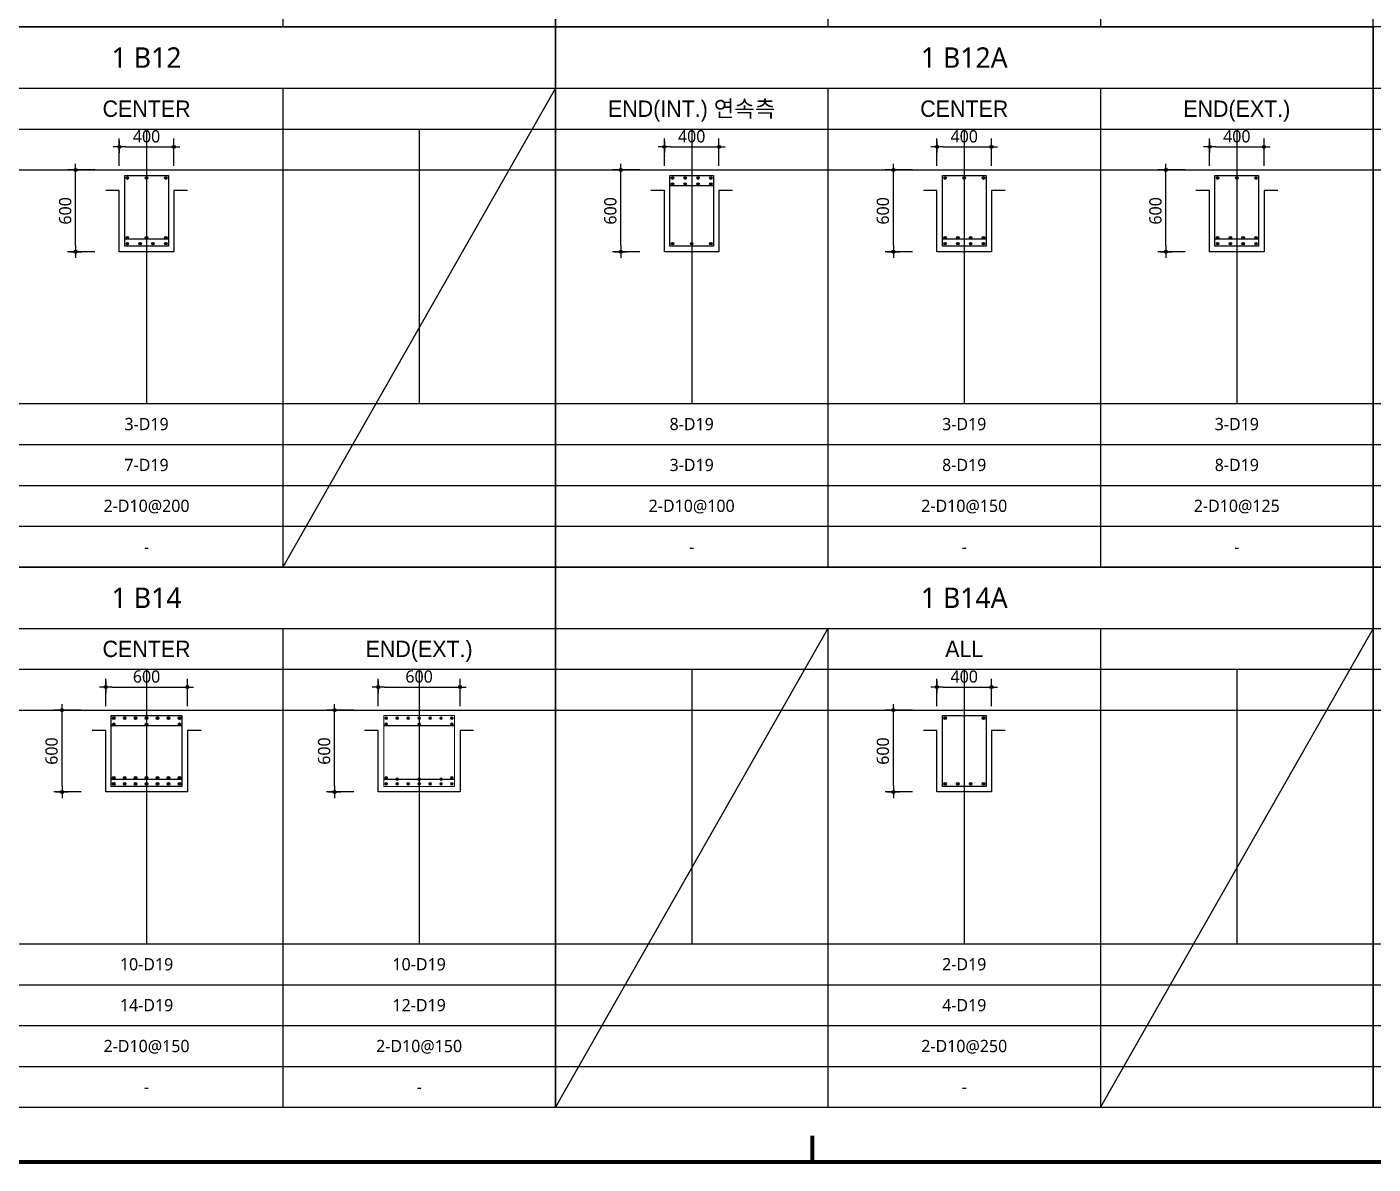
# Model space of a CAD drawing. Header units: millimetres. Extents: x 0 to 252030, y -124740 to 196020.
# Drawn here: x 56275 to 66153, y 107265 to 115610 of the extents above; entities that cross this region are included whole.
import ezdxf
from ezdxf.enums import TextEntityAlignment as Align

# ---------------------------------------------------------------- set-up
doc = ezdxf.new("R2010")
doc.units = ezdxf.units.MM
doc.header["$LTSCALE"] = 30
doc.layers.get('DEFPOINTS').update_dxf_attribs({"color": 142})
for name, color, linetype in [('0-SEC1', 3, 'Continuous'), ('CON', 2, 'Continuous'), ('DIM', 7, 'Continuous'), ('ETC', 7, 'Continuous'), ('S-철근', 3, 'Continuous'), ('SHEET', 7, 'Continuous'), ('TXT', 3, 'Continuous'), ('XR-FORM_(도룡동)$0$Sheet', 7, 'Continuous')]:
    doc.layers.add(name, color=color, linetype=linetype)
doc.layers.add('Stirrup', color=1, linetype='Continuous', lineweight=0)
doc.styles.get("Standard").update_dxf_attribs({"font": 'malgun.ttf'})
doc.styles.add('돋움', font='Dotum.ttf')
doc.styles.add('맑은 고딕', font='malgun.ttf')
doc.dimstyles.new('30NDIM', dxfattribs={"dimscale": 50, "dimtxt": 3, "dimasz": 1.5, "dimexe": 2, "dimexo": 6, "dimgap": 1, "dimtad": 1, "dimdec": 0, "dimrnd": 0.25, "dimzin": 0, "dimdsep": 46, "dimtxsty": 'Standard', "dimblk": 'Z_DOT', "dimcen": 5, "dimclrd": 256, "dimclre": 256, "dimclrt": 3, "dimadec": 0, "dimazin": 0, "dimtm": 1e-09, "dimtfac": 1, "dimtdec": 0, "dimtix": 1, "dimtmove": 2, "dimatfit": 1, "dimldrblk": 'Z_DOT', "dimfxl": 1, "dimtolj": 1, "dimtzin": 0, "dimarcsym": 0})

# ---------------------------------------------------------------- blocks, each defined once
blk = doc.blocks.new('XR-FORM_(도룡동)$0$S')
at = {"layer": 'XR-FORM_(도룡동)$0$Sheet', "const_width": 100}
blk.add_lwpolyline([(1850, 57950), (82250, 57950), (82250, 1200), (1850, 1200)], close=True, dxfattribs=at)
at = {"layer": 'XR-FORM_(도룡동)$0$Sheet', "linetype": 'Continuous', "const_width": 100}
blk.add_lwpolyline([(38745, 1846), (38745, 1200)], dxfattribs=at)
blk = doc.blocks.new('XR-FORM_(도룡동)', base_point=(101.33, -56114.51))
at = {"xscale": 0.005, "yscale": 0.005, "zscale": 0.005}
blk.add_blockref('XR-FORM_(도룡동)$0$S', (-0.25, 0), dxfattribs=at)
blk = doc.blocks.new('4등분')
at = {"layer": 'DEFPOINTS'}
for p, q in [((1000, 3214.5), (1000, 1200)), ((3000, 3214.5), (3000, 1200)), ((5000, 3214.5), (5000, 1200)), ((0, 2914.5), (6000, 2914.5))]:
    blk.add_line(p, q, dxfattribs=at)
at = {"layer": 'SHEET'}
blk.add_line((0, 3514.5), (6000, 3514.5), dxfattribs=at)
at = {"layer": 'SHEET', "color": 6}
for p, q in [((2000, 3514.5), (2000, 0)), ((4000, 3514.5), (4000, 0)), ((0, 3214.5), (6000, 3214.5)), ((0, 1200), (6000, 1200)), ((0, 900), (6000, 900)), ((0, 600), (6000, 600)), ((0, 300), (6000, 300))]:
    blk.add_line(p, q, dxfattribs=at)
at = {"layer": 'SHEET'}
blk.add_lwpolyline([(6000, 3964.5), (0, 3964.5), (0, 0), (6000, 0)], close=True, dxfattribs=at)
blk = doc.blocks.new('Z_DOT')
at = {"layer": 'DIM', "color": 0}
for p, q in [((-1, 0), (1, 0)), ((0, -1), (0, 1))]:
    blk.add_line(p, q, dxfattribs=at)
for radius in [0.25, 0.125]:
    blk.add_circle((0, 0), radius, dxfattribs=at)
blk = doc.blocks.new('*D513')
at = {"layer": 'DEFPOINTS', "color": 0, "transparency": 16777216}
for p in [(57353, 114730.7), (56953, 114410.5), (57353, 114410.5)]:
    blk.add_point(p, dxfattribs=at)
at = {"layer": 'DIM', "lineweight": -2, "transparency": 16777216}
for p, q in [((56953, 114590.5), (56953, 114790.7)), ((57353, 114590.5), (57353, 114790.7)), ((56998, 114730.7), (57308, 114730.7))]:
    blk.add_line(p, q, dxfattribs=at)
at = {"layer": 'DIM', "lineweight": -2, "transparency": 16777216, "xscale": 45, "yscale": 45, "zscale": 45, "rotation": 180}
blk.add_blockref('Z_DOT', (56953, 114730.7), dxfattribs=at)
at = {"layer": 'DIM', "lineweight": -2, "transparency": 16777216, "xscale": 45, "yscale": 45, "zscale": 45}
blk.add_blockref('Z_DOT', (57353, 114730.7), dxfattribs=at)
at = {"layer": 'DIM', "color": 3, "transparency": 16777216, "insert": (57153, 114807.1), "char_height": 90, "attachment_point": 5}
blk.add_mtext('\\A1;400', dxfattribs=at)
blk = doc.blocks.new('*D514')
at = {"layer": 'DEFPOINTS', "color": 0, "transparency": 16777216}
for p in [(56632.8, 114560.5), (56953, 114560.5), (56953, 113960.5)]:
    blk.add_point(p, dxfattribs=at)
at = {"layer": 'DIM', "lineweight": -2, "transparency": 16777216}
for p, q in [((56773, 114560.5), (56572.8, 114560.5)), ((56632.8, 114005.5), (56632.8, 114515.5)), ((56773, 113960.5), (56572.8, 113960.5))]:
    blk.add_line(p, q, dxfattribs=at)
at = {"layer": 'DIM', "lineweight": -2, "transparency": 16777216, "xscale": 45, "yscale": 45, "zscale": 45}
for p, rotation in [((56632.8, 114560.5), 90), ((56632.8, 113960.5), 270)]:
    blk.add_blockref('Z_DOT', p, dxfattribs=dict(at, rotation=rotation))
at = {"layer": 'DIM', "color": 3, "transparency": 16777216, "insert": (56556.4, 114260.5), "char_height": 90, "attachment_point": 5, "rotation": 90}
blk.add_mtext('\\A1;600', dxfattribs=at)
blk = doc.blocks.new('*D515')
at = {"layer": 'DEFPOINTS', "color": 0, "transparency": 16777216}
for p in [(61353, 114730.7), (60953, 114410.5), (61353, 114410.5)]:
    blk.add_point(p, dxfattribs=at)
at = {"layer": 'DIM', "lineweight": -2, "transparency": 16777216}
for p, q in [((60953, 114590.5), (60953, 114790.7)), ((61353, 114590.5), (61353, 114790.7)), ((60998, 114730.7), (61308, 114730.7))]:
    blk.add_line(p, q, dxfattribs=at)
at = {"layer": 'DIM', "lineweight": -2, "transparency": 16777216, "xscale": 45, "yscale": 45, "zscale": 45, "rotation": 180}
blk.add_blockref('Z_DOT', (60953, 114730.7), dxfattribs=at)
at = {"layer": 'DIM', "lineweight": -2, "transparency": 16777216, "xscale": 45, "yscale": 45, "zscale": 45}
blk.add_blockref('Z_DOT', (61353, 114730.7), dxfattribs=at)
at = {"layer": 'DIM', "color": 3, "transparency": 16777216, "insert": (61153, 114807.1), "char_height": 90, "attachment_point": 5}
blk.add_mtext('\\A1;400', dxfattribs=at)
blk = doc.blocks.new('*D516')
at = {"layer": 'DEFPOINTS', "color": 0, "transparency": 16777216}
for p in [(60632.8, 114560.5), (60953, 114560.5), (60953, 113960.5)]:
    blk.add_point(p, dxfattribs=at)
at = {"layer": 'DIM', "lineweight": -2, "transparency": 16777216}
for p, q in [((60773, 114560.5), (60572.8, 114560.5)), ((60632.8, 114005.5), (60632.8, 114515.5)), ((60773, 113960.5), (60572.8, 113960.5))]:
    blk.add_line(p, q, dxfattribs=at)
at = {"layer": 'DIM', "lineweight": -2, "transparency": 16777216, "xscale": 45, "yscale": 45, "zscale": 45}
for p, rotation in [((60632.8, 114560.5), 90), ((60632.8, 113960.5), 270)]:
    blk.add_blockref('Z_DOT', p, dxfattribs=dict(at, rotation=rotation))
at = {"layer": 'DIM', "color": 3, "transparency": 16777216, "insert": (60556.4, 114260.5), "char_height": 90, "attachment_point": 5, "rotation": 90}
blk.add_mtext('\\A1;600', dxfattribs=at)
blk = doc.blocks.new('*D517')
at = {"layer": 'DEFPOINTS', "color": 0, "transparency": 16777216}
for p in [(63353, 114730.7), (62953, 114410.5), (63353, 114410.5)]:
    blk.add_point(p, dxfattribs=at)
at = {"layer": 'DIM', "lineweight": -2, "transparency": 16777216}
for p, q in [((62953, 114590.5), (62953, 114790.7)), ((63353, 114590.5), (63353, 114790.7)), ((62998, 114730.7), (63308, 114730.7))]:
    blk.add_line(p, q, dxfattribs=at)
at = {"layer": 'DIM', "lineweight": -2, "transparency": 16777216, "xscale": 45, "yscale": 45, "zscale": 45, "rotation": 180}
blk.add_blockref('Z_DOT', (62953, 114730.7), dxfattribs=at)
at = {"layer": 'DIM', "lineweight": -2, "transparency": 16777216, "xscale": 45, "yscale": 45, "zscale": 45}
blk.add_blockref('Z_DOT', (63353, 114730.7), dxfattribs=at)
at = {"layer": 'DIM', "color": 3, "transparency": 16777216, "insert": (63153, 114807.1), "char_height": 90, "attachment_point": 5}
blk.add_mtext('\\A1;400', dxfattribs=at)
blk = doc.blocks.new('*D518')
at = {"layer": 'DEFPOINTS', "color": 0, "transparency": 16777216}
for p in [(62632.8, 114560.5), (62953, 114560.5), (62953, 113960.5)]:
    blk.add_point(p, dxfattribs=at)
at = {"layer": 'DIM', "lineweight": -2, "transparency": 16777216}
for p, q in [((62773, 114560.5), (62572.8, 114560.5)), ((62632.8, 114005.5), (62632.8, 114515.5)), ((62773, 113960.5), (62572.8, 113960.5))]:
    blk.add_line(p, q, dxfattribs=at)
at = {"layer": 'DIM', "lineweight": -2, "transparency": 16777216, "xscale": 45, "yscale": 45, "zscale": 45}
for p, rotation in [((62632.8, 114560.5), 90), ((62632.8, 113960.5), 270)]:
    blk.add_blockref('Z_DOT', p, dxfattribs=dict(at, rotation=rotation))
at = {"layer": 'DIM', "color": 3, "transparency": 16777216, "insert": (62556.4, 114260.5), "char_height": 90, "attachment_point": 5, "rotation": 90}
blk.add_mtext('\\A1;600', dxfattribs=at)
blk = doc.blocks.new('*D519')
at = {"layer": 'DEFPOINTS', "color": 0, "transparency": 16777216}
for p in [(65353, 114730.7), (64953, 114410.5), (65353, 114410.5)]:
    blk.add_point(p, dxfattribs=at)
at = {"layer": 'DIM', "lineweight": -2, "transparency": 16777216}
for p, q in [((64953, 114590.5), (64953, 114790.7)), ((65353, 114590.5), (65353, 114790.7)), ((64998, 114730.7), (65308, 114730.7))]:
    blk.add_line(p, q, dxfattribs=at)
at = {"layer": 'DIM', "lineweight": -2, "transparency": 16777216, "xscale": 45, "yscale": 45, "zscale": 45, "rotation": 180}
blk.add_blockref('Z_DOT', (64953, 114730.7), dxfattribs=at)
at = {"layer": 'DIM', "lineweight": -2, "transparency": 16777216, "xscale": 45, "yscale": 45, "zscale": 45}
blk.add_blockref('Z_DOT', (65353, 114730.7), dxfattribs=at)
at = {"layer": 'DIM', "color": 3, "transparency": 16777216, "insert": (65153, 114807.1), "char_height": 90, "attachment_point": 5}
blk.add_mtext('\\A1;400', dxfattribs=at)
blk = doc.blocks.new('*D520')
at = {"layer": 'DEFPOINTS', "color": 0, "transparency": 16777216}
for p in [(64632.8, 114560.5), (64953, 114560.5), (64953, 113960.5)]:
    blk.add_point(p, dxfattribs=at)
at = {"layer": 'DIM', "lineweight": -2, "transparency": 16777216}
for p, q in [((64773, 114560.5), (64572.8, 114560.5)), ((64632.8, 114005.5), (64632.8, 114515.5)), ((64773, 113960.5), (64572.8, 113960.5))]:
    blk.add_line(p, q, dxfattribs=at)
at = {"layer": 'DIM', "lineweight": -2, "transparency": 16777216, "xscale": 45, "yscale": 45, "zscale": 45}
for p, rotation in [((64632.8, 114560.5), 90), ((64632.8, 113960.5), 270)]:
    blk.add_blockref('Z_DOT', p, dxfattribs=dict(at, rotation=rotation))
at = {"layer": 'DIM', "color": 3, "transparency": 16777216, "insert": (64556.4, 114260.5), "char_height": 90, "attachment_point": 5, "rotation": 90}
blk.add_mtext('\\A1;600', dxfattribs=at)
blk = doc.blocks.new('*D523')
at = {"layer": 'DEFPOINTS', "color": 0, "transparency": 16777216}
for p in [(57453, 110766.2), (56853, 110446), (57453, 110446)]:
    blk.add_point(p, dxfattribs=at)
at = {"layer": 'DIM', "lineweight": -2, "transparency": 16777216}
for p, q in [((56853, 110626), (56853, 110826.2)), ((56898, 110766.2), (57408, 110766.2)), ((57453, 110626), (57453, 110826.2))]:
    blk.add_line(p, q, dxfattribs=at)
at = {"layer": 'DIM', "lineweight": -2, "transparency": 16777216, "xscale": 45, "yscale": 45, "zscale": 45, "rotation": 180}
blk.add_blockref('Z_DOT', (56853, 110766.2), dxfattribs=at)
at = {"layer": 'DIM', "lineweight": -2, "transparency": 16777216, "xscale": 45, "yscale": 45, "zscale": 45}
blk.add_blockref('Z_DOT', (57453, 110766.2), dxfattribs=at)
at = {"layer": 'DIM', "color": 3, "transparency": 16777216, "insert": (57153, 110842.6), "char_height": 90, "attachment_point": 5}
blk.add_mtext('\\A1;600', dxfattribs=at)
blk = doc.blocks.new('*D524')
at = {"layer": 'DEFPOINTS', "color": 0, "transparency": 16777216}
for p in [(56532.8, 110596), (56853, 110596), (56853, 109996)]:
    blk.add_point(p, dxfattribs=at)
at = {"layer": 'DIM', "lineweight": -2, "transparency": 16777216}
for p, q in [((56673, 110596), (56472.8, 110596)), ((56532.8, 110041), (56532.8, 110551)), ((56673, 109996), (56472.8, 109996))]:
    blk.add_line(p, q, dxfattribs=at)
at = {"layer": 'DIM', "lineweight": -2, "transparency": 16777216, "xscale": 45, "yscale": 45, "zscale": 45}
for p, rotation in [((56532.8, 110596), 90), ((56532.8, 109996), 270)]:
    blk.add_blockref('Z_DOT', p, dxfattribs=dict(at, rotation=rotation))
at = {"layer": 'DIM', "color": 3, "transparency": 16777216, "insert": (56456.4, 110296), "char_height": 90, "attachment_point": 5, "rotation": 90}
blk.add_mtext('\\A1;600', dxfattribs=at)
blk = doc.blocks.new('*D525')
at = {"layer": 'DEFPOINTS', "color": 0, "transparency": 16777216}
for p in [(63353, 110766.2), (62953, 110446), (63353, 110446)]:
    blk.add_point(p, dxfattribs=at)
at = {"layer": 'DIM', "lineweight": -2, "transparency": 16777216}
for p, q in [((62953, 110626), (62953, 110826.2)), ((62998, 110766.2), (63308, 110766.2)), ((63353, 110626), (63353, 110826.2))]:
    blk.add_line(p, q, dxfattribs=at)
at = {"layer": 'DIM', "lineweight": -2, "transparency": 16777216, "xscale": 45, "yscale": 45, "zscale": 45, "rotation": 180}
blk.add_blockref('Z_DOT', (62953, 110766.2), dxfattribs=at)
at = {"layer": 'DIM', "lineweight": -2, "transparency": 16777216, "xscale": 45, "yscale": 45, "zscale": 45}
blk.add_blockref('Z_DOT', (63353, 110766.2), dxfattribs=at)
at = {"layer": 'DIM', "color": 3, "transparency": 16777216, "insert": (63153, 110842.6), "char_height": 90, "attachment_point": 5}
blk.add_mtext('\\A1;400', dxfattribs=at)
blk = doc.blocks.new('*D526')
at = {"layer": 'DEFPOINTS', "color": 0, "transparency": 16777216}
for p in [(62632.8, 110596), (62953, 110596), (62953, 109996)]:
    blk.add_point(p, dxfattribs=at)
at = {"layer": 'DIM', "lineweight": -2, "transparency": 16777216}
for p, q in [((62773, 110596), (62572.8, 110596)), ((62632.8, 110041), (62632.8, 110551)), ((62773, 109996), (62572.8, 109996))]:
    blk.add_line(p, q, dxfattribs=at)
at = {"layer": 'DIM', "lineweight": -2, "transparency": 16777216, "xscale": 45, "yscale": 45, "zscale": 45}
for p, rotation in [((62632.8, 110596), 90), ((62632.8, 109996), 270)]:
    blk.add_blockref('Z_DOT', p, dxfattribs=dict(at, rotation=rotation))
at = {"layer": 'DIM', "color": 3, "transparency": 16777216, "insert": (62556.4, 110296), "char_height": 90, "attachment_point": 5, "rotation": 90}
blk.add_mtext('\\A1;600', dxfattribs=at)
blk = doc.blocks.new('*D1477')
at = {"layer": 'DEFPOINTS', "color": 0, "transparency": 16777216}
for p in [(59453, 110766.2), (58853, 110446), (59453, 110446)]:
    blk.add_point(p, dxfattribs=at)
at = {"layer": 'DIM', "lineweight": -2, "transparency": 16777216}
for p, q in [((58853, 110626), (58853, 110826.2)), ((58898, 110766.2), (59408, 110766.2)), ((59453, 110626), (59453, 110826.2))]:
    blk.add_line(p, q, dxfattribs=at)
at = {"layer": 'DIM', "lineweight": -2, "transparency": 16777216, "xscale": 45, "yscale": 45, "zscale": 45, "rotation": 180}
blk.add_blockref('Z_DOT', (58853, 110766.2), dxfattribs=at)
at = {"layer": 'DIM', "lineweight": -2, "transparency": 16777216, "xscale": 45, "yscale": 45, "zscale": 45}
blk.add_blockref('Z_DOT', (59453, 110766.2), dxfattribs=at)
at = {"layer": 'DIM', "color": 3, "transparency": 16777216, "insert": (59153, 110842.6), "char_height": 90, "attachment_point": 5}
blk.add_mtext('\\A1;600', dxfattribs=at)
blk = doc.blocks.new('*D1478')
at = {"layer": 'DEFPOINTS', "color": 0, "transparency": 16777216}
for p in [(58532.8, 110596), (58853, 110596), (58853, 109996)]:
    blk.add_point(p, dxfattribs=at)
at = {"layer": 'DIM', "lineweight": -2, "transparency": 16777216}
for p, q in [((58673, 110596), (58472.8, 110596)), ((58532.8, 110041), (58532.8, 110551)), ((58673, 109996), (58472.8, 109996))]:
    blk.add_line(p, q, dxfattribs=at)
at = {"layer": 'DIM', "lineweight": -2, "transparency": 16777216, "xscale": 45, "yscale": 45, "zscale": 45}
for p, rotation in [((58532.8, 110596), 90), ((58532.8, 109996), 270)]:
    blk.add_blockref('Z_DOT', p, dxfattribs=dict(at, rotation=rotation))
at = {"layer": 'DIM', "color": 3, "transparency": 16777216, "insert": (58456.4, 110296), "char_height": 90, "attachment_point": 5, "rotation": 90}
blk.add_mtext('\\A1;600', dxfattribs=at)

msp = doc.modelspace()

# ---------------------------------------------------------------- hatches: boundary and pattern name
at = {"layer": 'S-철근'}
h = msp.add_hatch(color=256, dxfattribs=at)
edge = h.paths.add_edge_path()
edge.add_arc((57012.08013, 114501.41992), 9.55, 0, 180)
edge.add_arc((57012.08013, 114501.41992), 9.55, 180, 360)
h = msp.add_hatch(color=256, dxfattribs=at)
edge = h.paths.add_edge_path()
edge.add_arc((57153.00013, 114501.41992), 9.55, 0, 180)
edge.add_arc((57153.00013, 114501.41992), 9.55, 180, 360)
h = msp.add_hatch(color=256, dxfattribs=at)
edge = h.paths.add_edge_path()
edge.add_arc((57293.92013, 114501.41992), 9.55, 0, 180)
edge.add_arc((57293.92013, 114501.41992), 9.55, 180, 360)
h = msp.add_hatch(color=256, dxfattribs=at)
edge = h.paths.add_edge_path()
edge.add_arc((61012.08013, 114501.41992), 9.55, 0, 180)
edge.add_arc((61012.08013, 114501.41992), 9.55, 180, 360)
h = msp.add_hatch(color=256, dxfattribs=at)
edge = h.paths.add_edge_path()
edge.add_arc((61106.0268, 114501.41992), 9.55, 0, 180)
edge.add_arc((61106.0268, 114501.41992), 9.55, 180, 360)
h = msp.add_hatch(color=256, dxfattribs=at)
edge = h.paths.add_edge_path()
edge.add_arc((61199.97347, 114501.41992), 9.55, 0, 180)
edge.add_arc((61199.97347, 114501.41992), 9.55, 180, 360)
h = msp.add_hatch(color=256, dxfattribs=at)
edge = h.paths.add_edge_path()
edge.add_arc((61293.92013, 114501.41992), 9.55, 0, 180)
edge.add_arc((61293.92013, 114501.41992), 9.55, 180, 360)
h = msp.add_hatch(color=256, dxfattribs=at)
edge = h.paths.add_edge_path()
edge.add_arc((63012.08013, 114501.41992), 9.55, 0, 180)
edge.add_arc((63012.08013, 114501.41992), 9.55, 180, 360)
h = msp.add_hatch(color=256, dxfattribs=at)
edge = h.paths.add_edge_path()
edge.add_arc((63153.00013, 114501.41992), 9.55, 0, 180)
edge.add_arc((63153.00013, 114501.41992), 9.55, 180, 360)
h = msp.add_hatch(color=256, dxfattribs=at)
edge = h.paths.add_edge_path()
edge.add_arc((63293.92013, 114501.41992), 9.55, 0, 180)
edge.add_arc((63293.92013, 114501.41992), 9.55, 180, 360)
h = msp.add_hatch(color=256, dxfattribs=at)
edge = h.paths.add_edge_path()
edge.add_arc((65012.08013, 114501.41992), 9.55, 0, 180)
edge.add_arc((65012.08013, 114501.41992), 9.55, 180, 360)
h = msp.add_hatch(color=256, dxfattribs=at)
edge = h.paths.add_edge_path()
edge.add_arc((65153.00013, 114501.41992), 9.55, 0, 180)
edge.add_arc((65153.00013, 114501.41992), 9.55, 180, 360)
h = msp.add_hatch(color=256, dxfattribs=at)
edge = h.paths.add_edge_path()
edge.add_arc((65293.92013, 114501.41992), 9.55, 0, 180)
edge.add_arc((65293.92013, 114501.41992), 9.55, 180, 360)
h = msp.add_hatch(color=256, dxfattribs=at)
edge = h.paths.add_edge_path()
edge.add_arc((61012.08013, 114457.31992), 9.55, 0, 180)
edge.add_arc((61012.08013, 114457.31992), 9.55, 180, 360)
h = msp.add_hatch(color=256, dxfattribs=at)
edge = h.paths.add_edge_path()
edge.add_arc((61106.0268, 114457.31992), 9.55, 0, 180)
edge.add_arc((61106.0268, 114457.31992), 9.55, 180, 360)
h = msp.add_hatch(color=256, dxfattribs=at)
edge = h.paths.add_edge_path()
edge.add_arc((61199.97347, 114457.31992), 9.55, 0, 180)
edge.add_arc((61199.97347, 114457.31992), 9.55, 180, 360)
h = msp.add_hatch(color=256, dxfattribs=at)
edge = h.paths.add_edge_path()
edge.add_arc((61293.92013, 114457.31992), 9.55, 0, 180)
edge.add_arc((61293.92013, 114457.31992), 9.55, 180, 360)
h = msp.add_hatch(color=256, dxfattribs=at)
edge = h.paths.add_edge_path()
edge.add_arc((57012.08013, 114063.67992), 9.55, 0, 180)
edge.add_arc((57012.08013, 114063.67992), 9.55, 180, 360)
h = msp.add_hatch(color=256, dxfattribs=at)
edge = h.paths.add_edge_path()
edge.add_arc((57012.08013, 114019.57992), 9.55, 0, 180)
edge.add_arc((57012.08013, 114019.57992), 9.55, 180, 360)
h = msp.add_hatch(color=256, dxfattribs=at)
edge = h.paths.add_edge_path()
edge.add_arc((57106.0268, 114019.57992), 9.55, 0, 180)
edge.add_arc((57106.0268, 114019.57992), 9.55, 180, 360)
h = msp.add_hatch(color=256, dxfattribs=at)
edge = h.paths.add_edge_path()
edge.add_arc((57153.00013, 114063.67992), 9.55, 0, 180)
edge.add_arc((57153.00013, 114063.67992), 9.55, 180, 360)
h = msp.add_hatch(color=256, dxfattribs=at)
edge = h.paths.add_edge_path()
edge.add_arc((57199.97347, 114019.57992), 9.55, 0, 180)
edge.add_arc((57199.97347, 114019.57992), 9.55, 180, 360)
h = msp.add_hatch(color=256, dxfattribs=at)
edge = h.paths.add_edge_path()
edge.add_arc((57293.92013, 114063.67992), 9.55, 0, 180)
edge.add_arc((57293.92013, 114063.67992), 9.55, 180, 360)
h = msp.add_hatch(color=256, dxfattribs=at)
edge = h.paths.add_edge_path()
edge.add_arc((57293.92013, 114019.57992), 9.55, 0, 180)
edge.add_arc((57293.92013, 114019.57992), 9.55, 180, 360)
h = msp.add_hatch(color=256, dxfattribs=at)
edge = h.paths.add_edge_path()
edge.add_arc((61012.08013, 114019.57992), 9.55, 0, 180)
edge.add_arc((61012.08013, 114019.57992), 9.55, 180, 360)
h = msp.add_hatch(color=256, dxfattribs=at)
edge = h.paths.add_edge_path()
edge.add_arc((61153.00013, 114019.57992), 9.55, 0, 180)
edge.add_arc((61153.00013, 114019.57992), 9.55, 180, 360)
h = msp.add_hatch(color=256, dxfattribs=at)
edge = h.paths.add_edge_path()
edge.add_arc((61293.92013, 114019.57992), 9.55, 0, 180)
edge.add_arc((61293.92013, 114019.57992), 9.55, 180, 360)
h = msp.add_hatch(color=256, dxfattribs=at)
edge = h.paths.add_edge_path()
edge.add_arc((63012.08013, 114063.67992), 9.55, 0, 180)
edge.add_arc((63012.08013, 114063.67992), 9.55, 180, 360)
h = msp.add_hatch(color=256, dxfattribs=at)
edge = h.paths.add_edge_path()
edge.add_arc((63012.08013, 114019.57992), 9.55, 0, 180)
edge.add_arc((63012.08013, 114019.57992), 9.55, 180, 360)
h = msp.add_hatch(color=256, dxfattribs=at)
edge = h.paths.add_edge_path()
edge.add_arc((63106.0268, 114063.67992), 9.55, 0, 180)
edge.add_arc((63106.0268, 114063.67992), 9.55, 180, 360)
h = msp.add_hatch(color=256, dxfattribs=at)
edge = h.paths.add_edge_path()
edge.add_arc((63106.0268, 114019.57992), 9.55, 0, 180)
edge.add_arc((63106.0268, 114019.57992), 9.55, 180, 360)
h = msp.add_hatch(color=256, dxfattribs=at)
edge = h.paths.add_edge_path()
edge.add_arc((63199.97347, 114063.67992), 9.55, 0, 180)
edge.add_arc((63199.97347, 114063.67992), 9.55, 180, 360)
h = msp.add_hatch(color=256, dxfattribs=at)
edge = h.paths.add_edge_path()
edge.add_arc((63199.97347, 114019.57992), 9.55, 0, 180)
edge.add_arc((63199.97347, 114019.57992), 9.55, 180, 360)
h = msp.add_hatch(color=256, dxfattribs=at)
edge = h.paths.add_edge_path()
edge.add_arc((63293.92013, 114063.67992), 9.55, 0, 180)
edge.add_arc((63293.92013, 114063.67992), 9.55, 180, 360)
h = msp.add_hatch(color=256, dxfattribs=at)
edge = h.paths.add_edge_path()
edge.add_arc((63293.92013, 114019.57992), 9.55, 0, 180)
edge.add_arc((63293.92013, 114019.57992), 9.55, 180, 360)
h = msp.add_hatch(color=256, dxfattribs=at)
edge = h.paths.add_edge_path()
edge.add_arc((65012.08013, 114063.67992), 9.55, 0, 180)
edge.add_arc((65012.08013, 114063.67992), 9.55, 180, 360)
h = msp.add_hatch(color=256, dxfattribs=at)
edge = h.paths.add_edge_path()
edge.add_arc((65012.08013, 114019.57992), 9.55, 0, 180)
edge.add_arc((65012.08013, 114019.57992), 9.55, 180, 360)
h = msp.add_hatch(color=256, dxfattribs=at)
edge = h.paths.add_edge_path()
edge.add_arc((65106.0268, 114063.67992), 9.55, 0, 180)
edge.add_arc((65106.0268, 114063.67992), 9.55, 180, 360)
h = msp.add_hatch(color=256, dxfattribs=at)
edge = h.paths.add_edge_path()
edge.add_arc((65106.0268, 114019.57992), 9.55, 0, 180)
edge.add_arc((65106.0268, 114019.57992), 9.55, 180, 360)
h = msp.add_hatch(color=256, dxfattribs=at)
edge = h.paths.add_edge_path()
edge.add_arc((65199.97347, 114063.67992), 9.55, 0, 180)
edge.add_arc((65199.97347, 114063.67992), 9.55, 180, 360)
h = msp.add_hatch(color=256, dxfattribs=at)
edge = h.paths.add_edge_path()
edge.add_arc((65199.97347, 114019.57992), 9.55, 0, 180)
edge.add_arc((65199.97347, 114019.57992), 9.55, 180, 360)
h = msp.add_hatch(color=256, dxfattribs=at)
edge = h.paths.add_edge_path()
edge.add_arc((65293.92013, 114063.67992), 9.55, 0, 180)
edge.add_arc((65293.92013, 114063.67992), 9.55, 180, 360)
h = msp.add_hatch(color=256, dxfattribs=at)
edge = h.paths.add_edge_path()
edge.add_arc((65293.92013, 114019.57992), 9.55, 0, 180)
edge.add_arc((65293.92013, 114019.57992), 9.55, 180, 360)
h = msp.add_hatch(color=256, dxfattribs=at)
edge = h.paths.add_edge_path()
edge.add_arc((56912.08013, 110536.91992), 9.55, 0, 180)
edge.add_arc((56912.08013, 110536.91992), 9.55, 180, 360)
h = msp.add_hatch(color=256, dxfattribs=at)
edge = h.paths.add_edge_path()
edge.add_arc((56992.3868, 110536.91992), 9.55, 0, 180)
edge.add_arc((56992.3868, 110536.91992), 9.55, 180, 360)
h = msp.add_hatch(color=256, dxfattribs=at)
edge = h.paths.add_edge_path()
edge.add_arc((57072.69347, 110536.91992), 9.55, 0, 180)
edge.add_arc((57072.69347, 110536.91992), 9.55, 180, 360)
h = msp.add_hatch(color=256, dxfattribs=at)
edge = h.paths.add_edge_path()
edge.add_arc((57153.00013, 110536.91992), 9.55, 0, 180)
edge.add_arc((57153.00013, 110536.91992), 9.55, 180, 360)
h = msp.add_hatch(color=256, dxfattribs=at)
edge = h.paths.add_edge_path()
edge.add_arc((57233.3068, 110536.91992), 9.55, 0, 180)
edge.add_arc((57233.3068, 110536.91992), 9.55, 180, 360)
h = msp.add_hatch(color=256, dxfattribs=at)
edge = h.paths.add_edge_path()
edge.add_arc((57313.61347, 110536.91992), 9.55, 0, 180)
edge.add_arc((57313.61347, 110536.91992), 9.55, 180, 360)
h = msp.add_hatch(color=256, dxfattribs=at)
edge = h.paths.add_edge_path()
edge.add_arc((57393.92013, 110536.91992), 9.55, 0, 180)
edge.add_arc((57393.92013, 110536.91992), 9.55, 180, 360)
h = msp.add_hatch(color=256, dxfattribs=at)
edge = h.paths.add_edge_path()
edge.add_arc((63012.08013, 110536.91992), 9.55, 0, 180)
edge.add_arc((63012.08013, 110536.91992), 9.55, 180, 360)
h = msp.add_hatch(color=256, dxfattribs=at)
edge = h.paths.add_edge_path()
edge.add_arc((63293.92013, 110536.91992), 9.55, 0, 180)
edge.add_arc((63293.92013, 110536.91992), 9.55, 180, 360)
h = msp.add_hatch(color=256, dxfattribs=at)
edge = h.paths.add_edge_path()
edge.add_arc((56912.08013, 110492.81992), 9.55, 0, 180)
edge.add_arc((56912.08013, 110492.81992), 9.55, 180, 360)
h = msp.add_hatch(color=256, dxfattribs=at)
edge = h.paths.add_edge_path()
edge.add_arc((57153.00013, 110492.81992), 9.55, 0, 180)
edge.add_arc((57153.00013, 110492.81992), 9.55, 180, 360)
h = msp.add_hatch(color=256, dxfattribs=at)
edge = h.paths.add_edge_path()
edge.add_arc((57393.92013, 110492.81992), 9.55, 0, 180)
edge.add_arc((57393.92013, 110492.81992), 9.55, 180, 360)
h = msp.add_hatch(color=256, dxfattribs=at)
edge = h.paths.add_edge_path()
edge.add_arc((56912.08013, 110099.17992), 9.55, 0, 180)
edge.add_arc((56912.08013, 110099.17992), 9.55, 180, 360)
h = msp.add_hatch(color=256, dxfattribs=at)
edge = h.paths.add_edge_path()
edge.add_arc((56912.08013, 110055.07992), 9.55, 0, 180)
edge.add_arc((56912.08013, 110055.07992), 9.55, 180, 360)
h = msp.add_hatch(color=256, dxfattribs=at)
edge = h.paths.add_edge_path()
edge.add_arc((56992.3868, 110099.17992), 9.55, 0, 180)
edge.add_arc((56992.3868, 110099.17992), 9.55, 180, 360)
h = msp.add_hatch(color=256, dxfattribs=at)
edge = h.paths.add_edge_path()
edge.add_arc((56992.3868, 110055.07992), 9.55, 0, 180)
edge.add_arc((56992.3868, 110055.07992), 9.55, 180, 360)
h = msp.add_hatch(color=256, dxfattribs=at)
edge = h.paths.add_edge_path()
edge.add_arc((57072.69347, 110099.17992), 9.55, 0, 180)
edge.add_arc((57072.69347, 110099.17992), 9.55, 180, 360)
h = msp.add_hatch(color=256, dxfattribs=at)
edge = h.paths.add_edge_path()
edge.add_arc((57072.69347, 110055.07992), 9.55, 0, 180)
edge.add_arc((57072.69347, 110055.07992), 9.55, 180, 360)
h = msp.add_hatch(color=256, dxfattribs=at)
edge = h.paths.add_edge_path()
edge.add_arc((57153.00013, 110099.17992), 9.55, 0, 180)
edge.add_arc((57153.00013, 110099.17992), 9.55, 180, 360)
h = msp.add_hatch(color=256, dxfattribs=at)
edge = h.paths.add_edge_path()
edge.add_arc((57153.00013, 110055.07992), 9.55, 0, 180)
edge.add_arc((57153.00013, 110055.07992), 9.55, 180, 360)
h = msp.add_hatch(color=256, dxfattribs=at)
edge = h.paths.add_edge_path()
edge.add_arc((57233.3068, 110099.17992), 9.55, 0, 180)
edge.add_arc((57233.3068, 110099.17992), 9.55, 180, 360)
h = msp.add_hatch(color=256, dxfattribs=at)
edge = h.paths.add_edge_path()
edge.add_arc((57233.3068, 110055.07992), 9.55, 0, 180)
edge.add_arc((57233.3068, 110055.07992), 9.55, 180, 360)
h = msp.add_hatch(color=256, dxfattribs=at)
edge = h.paths.add_edge_path()
edge.add_arc((57313.61347, 110099.17992), 9.55, 0, 180)
edge.add_arc((57313.61347, 110099.17992), 9.55, 180, 360)
h = msp.add_hatch(color=256, dxfattribs=at)
edge = h.paths.add_edge_path()
edge.add_arc((57313.61347, 110055.07992), 9.55, 0, 180)
edge.add_arc((57313.61347, 110055.07992), 9.55, 180, 360)
h = msp.add_hatch(color=256, dxfattribs=at)
edge = h.paths.add_edge_path()
edge.add_arc((57393.92013, 110099.17992), 9.55, 0, 180)
edge.add_arc((57393.92013, 110099.17992), 9.55, 180, 360)
h = msp.add_hatch(color=256, dxfattribs=at)
edge = h.paths.add_edge_path()
edge.add_arc((57393.92013, 110055.07992), 9.55, 0, 180)
edge.add_arc((57393.92013, 110055.07992), 9.55, 180, 360)
h = msp.add_hatch(color=256, dxfattribs=at)
edge = h.paths.add_edge_path()
edge.add_arc((63012.08013, 110055.07992), 9.55, 0, 180)
edge.add_arc((63012.08013, 110055.07992), 9.55, 180, 360)
h = msp.add_hatch(color=256, dxfattribs=at)
edge = h.paths.add_edge_path()
edge.add_arc((63106.0268, 110055.07992), 9.55, 0, 180)
edge.add_arc((63106.0268, 110055.07992), 9.55, 180, 360)
h = msp.add_hatch(color=256, dxfattribs=at)
edge = h.paths.add_edge_path()
edge.add_arc((63199.97347, 110055.07992), 9.55, 0, 180)
edge.add_arc((63199.97347, 110055.07992), 9.55, 180, 360)
h = msp.add_hatch(color=256, dxfattribs=at)
edge = h.paths.add_edge_path()
edge.add_arc((63293.92013, 110055.07992), 9.55, 0, 180)
edge.add_arc((63293.92013, 110055.07992), 9.55, 180, 360)
at = {"layer": 'Stirrup'}
h = msp.add_hatch(color=3, dxfattribs=at)
edge = h.paths.add_edge_path()
edge.add_arc((58912.08013, 110536.91992), 9.55, 0, 180)
edge.add_arc((58912.08013, 110536.91992), 9.55, 180, 360)
h = msp.add_hatch(color=3, dxfattribs=at)
edge = h.paths.add_edge_path()
edge.add_arc((58992.3868, 110536.91992), 9.55, 0, 180)
edge.add_arc((58992.3868, 110536.91992), 9.55, 180, 360)
h = msp.add_hatch(color=3, dxfattribs=at)
edge = h.paths.add_edge_path()
edge.add_arc((59072.69347, 110536.91992), 9.55, 0, 180)
edge.add_arc((59072.69347, 110536.91992), 9.55, 180, 360)
h = msp.add_hatch(color=3, dxfattribs=at)
edge = h.paths.add_edge_path()
edge.add_arc((59153.00013, 110536.91992), 9.55, 0, 180)
edge.add_arc((59153.00013, 110536.91992), 9.55, 180, 360)
h = msp.add_hatch(color=3, dxfattribs=at)
edge = h.paths.add_edge_path()
edge.add_arc((59233.3068, 110536.91992), 9.55, 0, 180)
edge.add_arc((59233.3068, 110536.91992), 9.55, 180, 360)
h = msp.add_hatch(color=3, dxfattribs=at)
edge = h.paths.add_edge_path()
edge.add_arc((59313.61347, 110536.91992), 9.55, 0, 180)
edge.add_arc((59313.61347, 110536.91992), 9.55, 180, 360)
h = msp.add_hatch(color=3, dxfattribs=at)
edge = h.paths.add_edge_path()
edge.add_arc((59393.92013, 110536.91992), 9.55, 0, 180)
edge.add_arc((59393.92013, 110536.91992), 9.55, 180, 360)
h = msp.add_hatch(color=3, dxfattribs=at)
edge = h.paths.add_edge_path()
edge.add_arc((58912.08013, 110492.81992), 9.55, 0, 180)
edge.add_arc((58912.08013, 110492.81992), 9.55, 180, 360)
h = msp.add_hatch(color=3, dxfattribs=at)
edge = h.paths.add_edge_path()
edge.add_arc((59153.00013, 110492.81992), 9.55, 0, 180)
edge.add_arc((59153.00013, 110492.81992), 9.55, 180, 360)
h = msp.add_hatch(color=3, dxfattribs=at)
edge = h.paths.add_edge_path()
edge.add_arc((59393.92013, 110492.81992), 9.55, 0, 180)
edge.add_arc((59393.92013, 110492.81992), 9.55, 180, 360)
h = msp.add_hatch(color=3, dxfattribs=at)
edge = h.paths.add_edge_path()
edge.add_arc((58912.08013, 110099.17992), 9.55, 0, 180)
edge.add_arc((58912.08013, 110099.17992), 9.55, 180, 360)
h = msp.add_hatch(color=3, dxfattribs=at)
edge = h.paths.add_edge_path()
edge.add_arc((58912.08013, 110055.07992), 9.55, 0, 180)
edge.add_arc((58912.08013, 110055.07992), 9.55, 180, 360)
h = msp.add_hatch(color=3, dxfattribs=at)
edge = h.paths.add_edge_path()
edge.add_arc((58992.3868, 110089.62992), 9.55, 0, 180)
edge.add_arc((58992.3868, 110089.62992), 9.55, 180, 360)
h = msp.add_hatch(color=3, dxfattribs=at)
edge = h.paths.add_edge_path()
edge.add_arc((58992.3868, 110055.07992), 9.55, 0, 180)
edge.add_arc((58992.3868, 110055.07992), 9.55, 180, 360)
h = msp.add_hatch(color=3, dxfattribs=at)
edge = h.paths.add_edge_path()
edge.add_arc((59072.69347, 110055.07992), 9.55, 0, 180)
edge.add_arc((59072.69347, 110055.07992), 9.55, 180, 360)
h = msp.add_hatch(color=3, dxfattribs=at)
edge = h.paths.add_edge_path()
edge.add_arc((59153.00013, 110089.62992), 9.55, 0, 180)
edge.add_arc((59153.00013, 110089.62992), 9.55, 180, 360)
h = msp.add_hatch(color=3, dxfattribs=at)
edge = h.paths.add_edge_path()
edge.add_arc((59153.00013, 110055.07992), 9.55, 0, 180)
edge.add_arc((59153.00013, 110055.07992), 9.55, 180, 360)
h = msp.add_hatch(color=3, dxfattribs=at)
edge = h.paths.add_edge_path()
edge.add_arc((59233.3068, 110055.07992), 9.55, 0, 180)
edge.add_arc((59233.3068, 110055.07992), 9.55, 180, 360)
h = msp.add_hatch(color=3, dxfattribs=at)
edge = h.paths.add_edge_path()
edge.add_arc((59313.61347, 110089.62992), 9.55, 0, 180)
edge.add_arc((59313.61347, 110089.62992), 9.55, 180, 360)
h = msp.add_hatch(color=3, dxfattribs=at)
edge = h.paths.add_edge_path()
edge.add_arc((59313.61347, 110055.07992), 9.55, 0, 180)
edge.add_arc((59313.61347, 110055.07992), 9.55, 180, 360)
h = msp.add_hatch(color=3, dxfattribs=at)
edge = h.paths.add_edge_path()
edge.add_arc((59393.92013, 110099.17992), 9.55, 0, 180)
edge.add_arc((59393.92013, 110099.17992), 9.55, 180, 360)
h = msp.add_hatch(color=3, dxfattribs=at)
edge = h.paths.add_edge_path()
edge.add_arc((59393.92013, 110055.07992), 9.55, 0, 180)
edge.add_arc((59393.92013, 110055.07992), 9.55, 180, 360)

# ---------------------------------------------------------------- linework, layer by layer
at = {"layer": 'CON', "color": 8}
for p, q in [((56853.00013, 114560.49992), (57453.00013, 114560.49992)), ((60853.00013, 114560.49992), (61453.00013, 114560.49992)), ((62853.00013, 114560.49992), (63453.00013, 114560.49992)), ((64853.00013, 114560.49992), (65453.00013, 114560.49992)), ((56753.00013, 110595.99992), (57553.00013, 110595.99992)), ((58753.00013, 110595.99992), (59553.00013, 110595.99992)), ((62853.00013, 110595.99992), (63453.00013, 110595.99992))]:
    msp.add_line(p, q, dxfattribs=at)
for points in [[(57453.00013, 114410.49992), (57353.00013, 114410.49992), (57353.00013, 113960.49992), (56953.00013, 113960.49992), (56953.00013, 114410.49992), (56853.00013, 114410.49992)], [(61453.00013, 114410.49992), (61353.00013, 114410.49992), (61353.00013, 113960.49992), (60953.00013, 113960.49992), (60953.00013, 114410.49992), (60853.00013, 114410.49992)], [(63453.00013, 114410.49992), (63353.00013, 114410.49992), (63353.00013, 113960.49992), (62953.00013, 113960.49992), (62953.00013, 114410.49992), (62853.00013, 114410.49992)], [(65453.00013, 114410.49992), (65353.00013, 114410.49992), (65353.00013, 113960.49992), (64953.00013, 113960.49992), (64953.00013, 114410.49992), (64853.00013, 114410.49992)], [(57553.00013, 110445.99992), (57453.00013, 110445.99992), (57453.00013, 109995.99992), (56853.00013, 109995.99992), (56853.00013, 110445.99992), (56753.00013, 110445.99992)], [(59553.00013, 110445.99992), (59453.00013, 110445.99992), (59453.00013, 109995.99992), (58853.00013, 109995.99992), (58853.00013, 110445.99992), (58753.00013, 110445.99992)], [(63453.00013, 110445.99992), (63353.00013, 110445.99992), (63353.00013, 109995.99992), (62953.00013, 109995.99992), (62953.00013, 110445.99992), (62853.00013, 110445.99992)]]:
    msp.add_lwpolyline(points, dxfattribs=at)
at = {"layer": 'ETC', "color": 8}
for p, q in [((60993.00013, 114447.76992), (61313.00013, 114447.76992)), ((56993.00013, 114054.12992), (57313.00013, 114054.12992)), ((62993.00013, 114054.12992), (63313.00013, 114054.12992)), ((64993.00013, 114054.12992), (65313.00013, 114054.12992)), ((56893.00013, 110483.26992), (57413.00013, 110483.26992)), ((58893.00013, 110483.26992), (59413.00013, 110483.26992)), ((56893.00013, 110089.62992), (57413.00013, 110089.62992)), ((58893.00013, 110089.62992), (59413.00013, 110089.62992))]:
    msp.add_line(p, q, dxfattribs=at)
at = {"layer": 'S-철근'}
for points in [[(56993.00013, 114000.49992), (56993.00013, 114520.49992), (57313.00013, 114520.49992), (57313.00013, 114000.49992), (56993.00013, 114000.49992)], [(60993.00013, 114000.49992), (60993.00013, 114520.49992), (61313.00013, 114520.49992), (61313.00013, 114000.49992), (60993.00013, 114000.49992)], [(62993.00013, 114000.49992), (62993.00013, 114520.49992), (63313.00013, 114520.49992), (63313.00013, 114000.49992), (62993.00013, 114000.49992)], [(64993.00013, 114000.49992), (64993.00013, 114520.49992), (65313.00013, 114520.49992), (65313.00013, 114000.49992), (64993.00013, 114000.49992)], [(56893.00013, 110035.99992), (56893.00013, 110555.99992), (57413.00013, 110555.99992), (57413.00013, 110035.99992), (56893.00013, 110035.99992)], [(62993.00013, 110035.99992), (62993.00013, 110555.99992), (63313.00013, 110555.99992), (63313.00013, 110035.99992), (62993.00013, 110035.99992)]]:
    msp.add_lwpolyline(points, dxfattribs=at)
for centre in [(57012.08013, 114501.41992), (57153.00013, 114501.41992), (57293.92013, 114501.41992), (61012.08013, 114501.41992), (61106.0268, 114501.41992), (61199.97347, 114501.41992), (61293.92013, 114501.41992), (63012.08013, 114501.41992), (63153.00013, 114501.41992), (63293.92013, 114501.41992), (65012.08013, 114501.41992), (65153.00013, 114501.41992), (65293.92013, 114501.41992), (61012.08013, 114457.31992), (61106.0268, 114457.31992), (61199.97347, 114457.31992), (61293.92013, 114457.31992), (57012.08013, 114063.67992), (57012.08013, 114019.57992), (57106.0268, 114019.57992), (57153.00013, 114063.67992), (57199.97347, 114019.57992), (57293.92013, 114063.67992), (57293.92013, 114019.57992), (61012.08013, 114019.57992), (61153.00013, 114019.57992), (61293.92013, 114019.57992), (63012.08013, 114063.67992), (63012.08013, 114019.57992), (63106.0268, 114063.67992), (63106.0268, 114019.57992), (63199.97347, 114063.67992), (63199.97347, 114019.57992), (63293.92013, 114063.67992), (63293.92013, 114019.57992), (65012.08013, 114063.67992), (65012.08013, 114019.57992), (65106.0268, 114063.67992), (65106.0268, 114019.57992), (65199.97347, 114063.67992), (65199.97347, 114019.57992), (65293.92013, 114063.67992), (65293.92013, 114019.57992), (56912.08013, 110536.91992), (56992.3868, 110536.91992), (57072.69347, 110536.91992), (57153.00013, 110536.91992), (57233.3068, 110536.91992), (57313.61347, 110536.91992), (57393.92013, 110536.91992), (63012.08013, 110536.91992), (63293.92013, 110536.91992), (56912.08013, 110492.81992), (57153.00013, 110492.81992), (57393.92013, 110492.81992), (56912.08013, 110099.17992), (56912.08013, 110055.07992), (56992.3868, 110099.17992), (56992.3868, 110055.07992), (57072.69347, 110099.17992), (57072.69347, 110055.07992), (57153.00013, 110099.17992), (57153.00013, 110055.07992), (57233.3068, 110099.17992), (57233.3068, 110055.07992), (57313.61347, 110099.17992), (57313.61347, 110055.07992), (57393.92013, 110099.17992), (57393.92013, 110055.07992), (63012.08013, 110055.07992), (63106.0268, 110055.07992), (63199.97347, 110055.07992), (63293.92013, 110055.07992)]:
    msp.add_circle(centre, 9.55, dxfattribs=at)
at = {"layer": 'SHEET'}
for p, q in [((60153.00013, 115160.49992), (58153.00013, 111645.99992)), ((62153.00013, 111195.99992), (60153.00013, 107681.49992)), ((66153.00013, 111195.99992), (64153.00013, 107681.49992))]:
    msp.add_line(p, q, dxfattribs=at)
at = {"layer": 'Stirrup', "color": 3}
msp.add_lwpolyline([(58893.00013, 110035.99992), (58893.00013, 110555.99992), (59413.00013, 110555.99992), (59413.00013, 110035.99992), (58893.00013, 110035.99992)], dxfattribs=at)
for centre in [(58912.08013, 110536.91992), (58992.3868, 110536.91992), (59072.69347, 110536.91992), (59153.00013, 110536.91992), (59233.3068, 110536.91992), (59313.61347, 110536.91992), (59393.92013, 110536.91992), (58912.08013, 110492.81992), (59153.00013, 110492.81992), (59393.92013, 110492.81992), (58912.08013, 110099.17992), (58912.08013, 110055.07992), (58992.3868, 110089.62992), (58992.3868, 110055.07992), (59072.69347, 110055.07992), (59153.00013, 110089.62992), (59153.00013, 110055.07992), (59233.3068, 110055.07992), (59313.61347, 110089.62992), (59313.61347, 110055.07992), (59393.92013, 110099.17992), (59393.92013, 110055.07992)]:
    msp.add_circle(centre, 9.55, dxfattribs=at)

# ---------------------------------------------------------------- block references
for p in [(54153.00013, 115610.49992), (60153.00013, 115610.49992), (54153.00013, 111645.99992), (60153.00013, 111645.99992), (66153.00013, 111645.99992), (54153.00013, 107681.49992), (60153.00013, 107681.49992), (66153.00013, 107681.49992)]:
    msp.add_blockref('4등분', p)
at = {"layer": '0-SEC1', "xscale": 60, "yscale": 60, "zscale": 60}
msp.add_blockref('XR-FORM_(도룡동)', (56510.02429, -3259950.57868), dxfattribs=at)

# ---------------------------------------------------------------- texts
at = {"layer": 'TXT', "color": 2, "style": '맑은 고딕'}
for s, p in [('1 B12', (57153.00013, 115385.49992)), ('1 B12A', (63153.00013, 115385.49992)), ('1 B14', (57153.00013, 111420.99992)), ('1 B14A', (63153.00013, 111420.99992))]:
    msp.add_text(s, height=150, dxfattribs=at).set_placement(p, align=Align.MIDDLE_CENTER)
at = {"layer": 'TXT'}
for s, height, style, p in [('END(INT.) 연속측', 120, '돋움', (61153.00013, 115010.49992)), ('CENTER', 120, '돋움', (57153.00013, 115010.49992)), ('CENTER', 120, '돋움', (63153.00013, 115010.49992)), ('END(EXT.)', 120, '돋움', (65153.00013, 115010.49992)), ('3-D19', 90, '맑은 고딕', (57153.00013, 112695.99992)), ('8-D19', 90, '맑은 고딕', (61153.00013, 112695.99992)), ('3-D19', 90, '맑은 고딕', (63153.00013, 112695.99992)), ('3-D19', 90, '맑은 고딕', (65153.00013, 112695.99992)), ('7-D19', 90, '맑은 고딕', (57153.00013, 112395.99992)), ('3-D19', 90, '맑은 고딕', (61153.00013, 112395.99992)), ('8-D19', 90, '맑은 고딕', (63153.00013, 112395.99992)), ('8-D19', 90, '맑은 고딕', (65153.00013, 112395.99992)), ('2-D10@200', 90, '맑은 고딕', (57153.00013, 112095.99992)), ('2-D10@100', 90, '맑은 고딕', (61153.00013, 112095.99992)), ('2-D10@150', 90, '맑은 고딕', (63153.00013, 112095.99992)), ('2-D10@125', 90, '맑은 고딕', (65153.00013, 112095.99992)), ('-', 90, '맑은 고딕', (57153.00013, 111795.99992)), ('-', 90, '맑은 고딕', (61153.00013, 111795.99992)), ('-', 90, '맑은 고딕', (63153.00013, 111795.99992)), ('-', 90, '맑은 고딕', (65153.00013, 111795.99992)), ('CENTER', 120, '돋움', (57153.00013, 111045.99992)), ('END(EXT.)', 120, '돋움', (59153.00013, 111045.99992)), ('ALL', 120, '돋움', (63153.00013, 111045.99992)), ('10-D19', 90, '맑은 고딕', (57153.00013, 108731.49992)), ('10-D19', 90, '맑은 고딕', (59153.00013, 108731.49992)), ('2-D19', 90, '맑은 고딕', (63153.00013, 108731.49992)), ('14-D19', 90, '맑은 고딕', (57153.00013, 108431.49992)), ('12-D19', 90, '맑은 고딕', (59153.00013, 108431.49992)), ('4-D19', 90, '맑은 고딕', (63153.00013, 108431.49992)), ('2-D10@150', 90, '맑은 고딕', (57153.00013, 108131.49992)), ('2-D10@150', 90, '맑은 고딕', (59153.00013, 108131.49992)), ('2-D10@250', 90, '맑은 고딕', (63153.00013, 108131.49992)), ('-', 90, '맑은 고딕', (57153.00013, 107831.49992)), ('-', 90, '맑은 고딕', (59153.00013, 107831.49992)), ('-', 90, '맑은 고딕', (63153.00013, 107831.49992))]:
    msp.add_text(s, height=height, dxfattribs=dict(at, style=style)).set_placement(p, align=Align.MIDDLE_CENTER)

# ---------------------------------------------------------------- dimensions: what is measured, and where the dimension line sits
at = {"layer": 'DIM'}
for base, p1, p2, picture, middle in [((57353.00013, 114730.65148), (56953.00013, 114410.49992), (57353.00013, 114410.49992), '*D513', (57153.00013, 114807.14945)), ((61353.00013, 114730.65148), (60953.00013, 114410.49992), (61353.00013, 114410.49992), '*D515', (61153.00013, 114807.14945)), ((63353.00013, 114730.65148), (62953.00013, 114410.49992), (63353.00013, 114410.49992), '*D517', (63153.00013, 114807.14945)), ((65353.00013, 114730.65148), (64953.00013, 114410.49992), (65353.00013, 114410.49992), '*D519', (65153.00013, 114807.14945)), ((57453.00013, 110766.15148), (56853.00013, 110445.99992), (57453.00013, 110445.99992), '*D523', (57153.00013, 110842.64945)), ((59453.00013, 110766.15148), (58853.00013, 110445.99992), (59453.00013, 110445.99992), '*D1477', (59153.00013, 110842.64945)), ((63353.00013, 110766.15148), (62953.00013, 110445.99992), (63353.00013, 110445.99992), '*D525', (63153.00013, 110842.64945))]:
    dim = msp.add_linear_dim(base=base, p1=p1, p2=p2, dimstyle='30NDIM', override={"dimscale": 30, "dimtxsty": 'Standard'}, dxfattribs=at)
    dim.commit()
    dim.dimension.update_dxf_attribs({"geometry": picture, "text_midpoint": middle})
for base, p1, p2, picture, middle in [((56632.84857, 114560.49992), (56953.00013, 113960.49992), (56953.00013, 114560.49992), '*D514', (56556.3506, 114260.49992)), ((60632.84857, 114560.49992), (60953.00013, 113960.49992), (60953.00013, 114560.49992), '*D516', (60556.3506, 114260.49992)), ((62632.84857, 114560.49992), (62953.00013, 113960.49992), (62953.00013, 114560.49992), '*D518', (62556.3506, 114260.49992)), ((64632.84857, 114560.49992), (64953.00013, 113960.49992), (64953.00013, 114560.49992), '*D520', (64556.3506, 114260.49992)), ((56532.84857, 110595.99992), (56853.00013, 109995.99992), (56853.00013, 110595.99992), '*D524', (56456.3506, 110295.99992)), ((58532.84857, 110595.99992), (58853.00013, 109995.99992), (58853.00013, 110595.99992), '*D1478', (58456.3506, 110295.99992)), ((62632.84857, 110595.99992), (62953.00013, 109995.99992), (62953.00013, 110595.99992), '*D526', (62556.3506, 110295.99992))]:
    dim = msp.add_linear_dim(base=base, p1=p1, p2=p2, angle=90, dimstyle='30NDIM', override={"dimscale": 30, "dimtxsty": 'Standard'}, dxfattribs=at)
    dim.commit()
    dim.dimension.update_dxf_attribs({"geometry": picture, "text_midpoint": middle})

doc.saveas('drawing.dxf')
